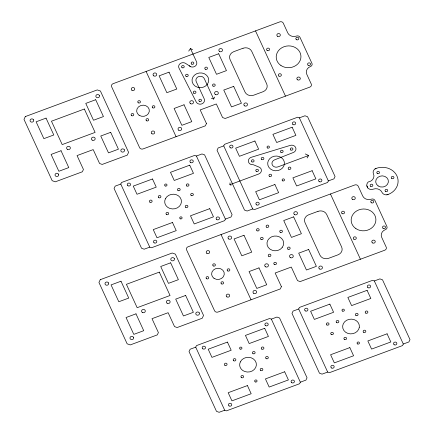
<?xml version="1.0" encoding="UTF-8"?>
<svg xmlns="http://www.w3.org/2000/svg" width="434" height="434" viewBox="0 0 434 434"><rect width="100%" height="100%" fill="white"/><g stroke="black" fill="none" stroke-linecap="round" stroke-linejoin="round"><path stroke-width="0.65" d="M231.11 185.226L229.922 184.678L230.025 182.866M211.396 98.252L213.674 99.066L214.64 97.048M120.771 184.059L121.515 182.513L194.676 155.394L196.418 156.018L202.005 153.951L204.615 154.889L232.098 214.694L230.986 217.016L225.398 219.089L224.655 220.635L151.493 247.754L149.752 247.13L144.164 249.197L141.555 248.259L114.071 188.454L115.189 186.132L120.771 184.059L149.752 247.13M223.732 145.895L224.476 144.348L297.637 117.223L299.379 117.853L304.966 115.78L307.576 116.724L335.059 176.524L333.947 178.846L328.359 180.918L327.616 182.464L254.454 209.589L252.713 208.96L247.13 211.032L244.516 210.089L217.038 150.283L218.15 147.967L223.732 145.895L252.713 208.96M195.718 347.162L196.461 345.616L269.623 318.496L271.364 319.12L276.952 317.053L279.561 317.992L307.044 377.797L305.932 380.119L300.344 382.186L299.601 383.737L226.439 410.857L224.698 410.228L219.116 412.3L216.501 411.361L189.023 351.556L190.135 349.234L195.718 347.162L224.698 410.228M298.684 308.997L299.422 307.446L372.589 280.326L374.33 280.955L379.913 278.883L382.522 279.827L410.005 339.627L408.893 341.949L403.305 344.021L402.568 345.567L329.401 372.687L327.665 372.063L322.077 374.13L319.467 373.191L291.984 313.386L293.096 311.064L298.684 308.997L327.665 372.063M307.142 157.96L308.639 155.497L305.303 153.956M188.709 51.093L190.461 48.548L192.566 49.66M375.014 168.951L376.056 168.419A16.063 14.159 -4 0 1 396.947 175.944A16.063 14.159 -4 0 1 388.05 194.513L386.862 194.801A4.665 4.112 -4 0 1 381.969 192.295A6.694 5.897 -4 0 0 373.262 189.159A4.665 4.112 -4 0 1 367.761 187.917L366.801 185.687A5.317 4.687 -4 0 1 368.26 181.965A6.694 5.897 -4 0 0 373.419 173.703A4.671 4.118 -4 0 1 375.014 168.951L376.056 168.419M229.922 184.678L258.718 174.007A4.351 3.835 -4 0 0 259.776 167.41L253.217 164.687A4.351 3.835 -4 0 1 248.481 161.909A4.351 3.835 -4 0 1 251.069 157.352L289.993 145.466A4.351 3.835 -4 0 1 295.652 147.506A4.351 3.835 -4 0 1 293.243 152.535L274.673 159.821A4.351 3.835 -4 0 0 272.259 164.849A4.351 3.835 -4 0 0 277.917 166.889L308.639 155.497M386.862 194.801L388.05 194.513M190.461 48.548L196.51 61.709A4.351 3.835 -4 0 1 195.517 65.897A4.351 3.835 -4 0 1 190.77 66.76L189.202 65.746M190.77 66.76L185.671 63.451A4.351 3.835 -4 0 0 180.376 63.489A4.351 3.835 -4 0 0 178.954 68.008L196.146 101.854A4.351 3.835 -4 0 0 201.805 103.889A4.351 3.835 -4 0 0 204.213 98.86L196.217 81.614A4.351 3.835 -4 0 1 198.626 76.585A4.351 3.835 -4 0 1 204.284 78.625L213.674 99.066M367.761 187.917L366.822 185.844M299.379 117.853L328.359 180.918M374.33 280.955L403.305 344.021M255.507 30.89L285.485 96.131M330.453 193.993L360.432 259.234M196.418 156.018L225.398 219.089M271.364 319.12L300.344 382.186M146.101 71.447L176.079 136.688M221.047 234.55L251.026 299.791M165.392 198.805L164.806 200.665A8.365 7.373 -4 0 0 167.925 207.463L169.808 208.412A8.365 7.373 -4 0 0 180.777 204.343A8.365 7.373 -4 0 0 176.361 194.736A8.365 7.373 -4 0 0 165.392 198.805M284.33 164.312L283.744 166.179A8.365 7.373 -4 0 1 272.769 170.247A8.365 7.373 -4 0 1 268.353 160.634A8.365 7.373 -4 0 1 279.322 156.566L281.205 157.52A8.365 7.373 -4 0 1 284.33 164.312M240.338 361.902L239.752 363.768A8.365 7.373 -4 0 0 242.877 370.565L244.754 371.515A8.365 7.373 -4 0 0 255.724 367.446A8.365 7.373 -4 0 0 251.308 357.838A8.365 7.373 -4 0 0 240.338 361.902M359.276 327.415L358.69 329.281A8.365 7.373 -4 0 1 347.715 333.345A8.365 7.373 -4 0 1 343.299 323.737A8.365 7.373 -4 0 1 354.274 319.668L356.151 320.618A8.365 7.373 -4 0 1 359.276 327.415M25.302 116.583L23.995 119.361L52.183 180.707L55.308 181.813L82.33 171.799L83.442 169.477L77.057 155.578L93.196 149.6L99.581 163.493L102.191 164.432L127.265 155.139L128.589 152.334L100.422 91.026L97.259 89.909L25.302 116.583M100.254 279.686L98.941 282.458L127.135 343.809L130.254 344.916L157.282 334.896L158.394 332.574L152.008 318.681L168.142 312.697L174.528 326.596L177.137 327.534L202.211 318.241L203.535 315.431L175.369 254.129L172.206 253.011L100.254 279.686M206.448 123.522L205.336 125.844L143.095 148.916A2.68 2.36 -4 0 1 139.612 147.663L111.636 86.767A2.68 2.36 -4 0 1 113.117 83.675L279.8 21.884A2.68 2.36 -4 0 1 283.277 23.143L287.775 32.93A6.694 5.897 -4 0 0 296.482 36.065A2.68 2.36 -4 0 1 299.965 37.319L311.954 63.413A2.68 2.36 -4 0 1 310.473 66.51A6.694 5.897 -4 0 0 306.762 74.247L311.259 84.033A2.68 2.36 -4 0 1 309.778 87.125L225.197 118.482L222.582 117.538L216.338 103.948L200.204 109.932L206.448 123.522M281.395 286.624L280.283 288.946L218.042 312.019A2.68 2.36 -4 0 1 214.564 310.76L186.582 249.87A2.68 2.36 -4 0 1 188.063 246.778L354.746 184.987A2.68 2.36 -4 0 1 358.229 186.24L362.726 196.027A6.694 5.897 -4 0 0 371.428 199.163A2.68 2.36 -4 0 1 374.911 200.421L386.9 226.515A2.68 2.36 -4 0 1 385.419 229.613A6.694 5.897 -4 0 0 381.708 237.349L386.206 247.136A2.68 2.36 -4 0 1 384.725 250.228L300.144 281.585L297.529 280.641L291.285 267.051L275.151 273.029L281.395 286.624M207.24 84.386L205.77 85.834A8.365 7.373 -4 0 1 199.673 87.641L197.541 87.261A8.365 7.373 -4 0 1 192.788 77.301A8.365 7.373 -4 0 1 204.533 73.813A8.365 7.373 -4 0 1 207.24 84.386M282.187 247.488L280.722 248.932A8.365 7.373 -4 0 1 274.619 250.743L272.487 250.364A8.365 7.373 -4 0 1 267.735 240.398A8.365 7.373 -4 0 1 279.485 236.915A8.365 7.373 -4 0 1 282.187 247.488M169.048 72.169L159.121 75.847L166.862 92.702L176.795 89.019L169.048 72.169M218.698 53.762L208.77 57.445L216.512 74.295L226.445 70.617L218.698 53.762M46.047 118.119L36.114 121.802L43.861 138.658L53.789 134.974L46.047 118.119M95.697 99.717L85.764 103.395L93.511 120.251L103.438 116.567L95.697 99.717M243.035 48.239L233.725 51.689A6.694 5.897 -4 0 0 230.02 59.425L245.009 92.046A6.694 5.897 -4 0 0 253.711 95.187L263.02 91.731A6.694 5.897 -4 0 0 266.731 83.995L251.742 51.375A6.694 5.897 -4 0 0 243.035 48.239M84.353 109.021L51.462 121.216L62.203 144.593L95.1 132.403L84.353 109.021M184.038 104.789L174.11 108.467L181.851 125.323L191.785 121.639L184.038 104.789M233.687 86.382L223.76 90.066L231.501 106.916L241.434 103.238L233.687 86.382M61.037 150.739L51.103 154.423L58.85 171.273L68.778 167.595L61.037 150.739M110.686 132.337L100.753 136.016L108.5 152.871L118.428 149.188L110.686 132.337M152.491 178.982L133.254 186.115L137.003 194.269L156.24 187.141L152.491 178.982M189.734 165.18L170.491 172.314L174.24 180.468L193.477 173.334L189.734 165.18M254.904 141.017L235.667 148.151L239.416 156.305L258.653 149.177L254.904 141.017M292.147 127.216L272.905 134.35L276.653 142.504L295.89 135.37L292.147 127.216M172.477 222.479L153.24 229.608L156.989 237.767L176.226 230.633L172.477 222.479M209.72 208.673L190.477 215.806L194.226 223.96L213.463 216.826L209.72 208.673M274.896 184.515L255.653 191.644L259.402 199.803L278.639 192.669L274.896 184.515M312.133 170.708L292.89 177.842L296.639 185.996L315.876 178.862L312.133 170.708M243.995 235.271L234.067 238.95L241.809 255.805L251.742 252.121L243.995 235.271M293.644 216.864L283.717 220.543L291.458 237.398L301.391 233.72L293.644 216.864M120.994 281.221L111.061 284.905L118.807 301.755L128.735 298.077L120.994 281.221M170.643 262.814L160.71 266.498L168.457 283.353L178.385 279.67L170.643 262.814M317.981 211.342L308.672 214.792A6.694 5.897 -4 0 0 304.966 222.528L319.956 255.149A6.694 5.897 -4 0 0 328.663 258.284L337.972 254.834A6.694 5.897 -4 0 0 341.677 247.098L326.688 214.477A6.694 5.897 -4 0 0 317.981 211.342M159.305 272.123L126.408 284.319L137.155 307.695L170.047 295.5L159.305 272.123M258.984 267.887L249.056 271.57L256.798 288.426L266.731 284.742L258.984 267.887M308.634 249.485L298.706 253.163L306.453 270.019L316.381 266.335L308.634 249.485M135.983 313.842L126.05 317.525L133.797 334.375L143.725 330.697L135.983 313.842M185.633 295.435L175.705 299.118L183.446 315.974L193.38 312.29L185.633 295.435M227.443 342.084L208.201 349.218L211.949 357.372L231.186 350.238L227.443 342.084M264.68 328.283L245.438 335.411L249.187 343.571L268.429 336.437L264.68 328.283M329.856 304.12L310.614 311.254L314.362 319.408L333.6 312.274L329.856 304.12M367.093 290.319L347.851 297.447L351.6 305.607L370.842 298.473L367.093 290.319M247.429 385.576L228.186 392.71L231.935 400.864L251.172 393.736L247.429 385.576M284.666 371.775L265.424 378.909L269.172 387.063L288.415 379.929L284.666 371.775M349.842 347.612L330.599 354.746L334.348 362.9L353.585 355.771L349.842 347.612M387.079 333.811L367.837 340.945L371.585 349.099L390.828 341.965L387.079 333.811M99.381 95.485L99.147 95.122A1.839 1.622 -4 0 0 95.849 96.343L95.968 96.749A1.839 1.622 -4 0 0 98.361 97.612A1.839 1.622 -4 0 0 99.381 95.485M124.363 149.855L124.129 149.486A1.839 1.622 -4 0 0 120.831 150.712L120.95 151.119A1.839 1.622 -4 0 0 123.343 151.981A1.839 1.622 -4 0 0 124.363 149.855M174.327 258.588L174.094 258.219A1.839 1.622 -4 0 0 170.795 259.445L170.915 259.852A1.839 1.622 -4 0 0 173.307 260.715A1.839 1.622 -4 0 0 174.327 258.588M199.309 312.952L199.076 312.589A1.839 1.622 -4 0 0 195.777 313.809L195.897 314.221A1.839 1.622 -4 0 0 198.289 315.084A1.839 1.622 -4 0 0 199.309 312.952M33.592 119.871L33.358 119.507A1.839 1.622 -4 0 0 30.06 120.728L30.179 121.14A1.839 1.622 -4 0 0 32.577 121.997A1.839 1.622 -4 0 0 33.592 119.871M58.579 174.24L58.34 173.877A1.839 1.622 -4 0 0 55.042 175.097L55.161 175.504A1.839 1.622 -4 0 0 57.559 176.367A1.839 1.622 -4 0 0 58.579 174.24M108.543 282.973L108.305 282.61A1.839 1.622 -4 0 0 105.006 283.831L105.126 284.237A1.839 1.622 -4 0 0 107.523 285.1A1.839 1.622 -4 0 0 108.543 282.973M133.526 337.343L133.287 336.974A1.839 1.622 -4 0 0 129.988 338.2L130.113 338.607A1.839 1.622 -4 0 0 132.506 339.469A1.839 1.622 -4 0 0 133.526 337.343M342.562 311.113A1.204 1.063 -4 0 0 344.379 310.185A1.204 1.063 -4 0 0 342.583 309.274A1.204 1.063 -4 0 0 342.562 311.113M357.703 343.978A1.204 1.063 -4 0 0 359.466 342.974A1.204 1.063 -4 0 0 357.627 342.138A1.204 1.063 -4 0 0 357.703 343.978M367.913 287.628A1.671 1.476 -4 0 0 370.603 286.63A1.671 1.476 -4 0 0 368.32 285.089A1.671 1.476 -4 0 0 367.913 287.628M305.232 310.863A1.671 1.476 -4 0 0 307.918 309.865A1.671 1.476 -4 0 0 305.639 308.324A1.671 1.476 -4 0 0 305.232 310.863M394.148 344.71A1.671 1.476 -4 0 0 396.833 343.717A1.671 1.476 -4 0 0 394.555 342.176A1.671 1.476 -4 0 0 394.148 344.71M331.462 367.951A1.671 1.476 -4 0 0 334.153 366.952A1.671 1.476 -4 0 0 331.869 365.412A1.671 1.476 -4 0 0 331.462 367.951M363.714 332.341A1.34 1.177 -4 0 0 365.819 331.457A1.34 1.177 -4 0 0 363.931 330.307A1.34 1.177 -4 0 0 363.714 332.341M344.422 339.442A1.34 1.177 -4 0 0 346.571 338.645A1.34 1.177 -4 0 0 344.748 337.413A1.34 1.177 -4 0 0 344.422 339.442M336.675 322.587A1.34 1.177 -4 0 0 338.829 321.795A1.34 1.177 -4 0 0 337.001 320.558A1.34 1.177 -4 0 0 336.675 322.587M355.918 315.458A1.34 1.177 -4 0 0 358.066 314.661A1.34 1.177 -4 0 0 356.243 313.429A1.34 1.177 -4 0 0 355.918 315.458M365.726 313.093A1.34 1.177 -4 0 0 367.875 312.296A1.34 1.177 -4 0 0 366.052 311.064A1.34 1.177 -4 0 0 365.726 313.093M326.867 324.952A1.34 1.177 -4 0 0 329.021 324.155A1.34 1.177 -4 0 0 327.193 322.923A1.34 1.177 -4 0 0 326.867 324.952M331.24 334.468A1.34 1.177 -4 0 0 333.388 333.67A1.34 1.177 -4 0 0 331.565 332.439A1.34 1.177 -4 0 0 331.24 334.468M226.868 296.845A1.741 1.535 -4 0 0 229.662 295.809A1.741 1.535 -4 0 0 227.291 294.209A1.741 1.535 -4 0 0 226.868 296.845M206.882 253.353A1.741 1.535 -4 0 0 209.676 252.317A1.741 1.535 -4 0 0 207.306 250.716A1.741 1.535 -4 0 0 206.882 253.353M227.676 270.908A1.34 1.177 -4 0 0 229.825 270.111A1.34 1.177 -4 0 0 228.002 268.874A1.34 1.177 -4 0 0 227.676 270.908M206.573 278.726A1.34 1.177 -4 0 0 208.721 277.934A1.34 1.177 -4 0 0 206.899 276.697A1.34 1.177 -4 0 0 206.573 278.726M214.033 278.351A6.358 5.604 -4 0 0 224.242 274.565A6.358 5.604 -4 0 0 215.579 268.711A6.358 5.604 -4 0 0 214.033 278.351M221.459 283.852A1.34 1.177 -4 0 0 223.613 283.055A1.34 1.177 -4 0 0 221.785 281.823A1.34 1.177 -4 0 0 221.459 283.852M213.219 265.912A1.34 1.177 -4 0 0 215.367 265.114A1.34 1.177 -4 0 0 213.544 263.883A1.34 1.177 -4 0 0 213.219 265.912M352.462 199.385A1.741 1.535 -4 0 0 355.256 198.349A1.741 1.535 -4 0 0 352.885 196.748A1.741 1.535 -4 0 0 352.462 199.385M355.896 228.626A12.385 10.915 -4 0 0 375.784 221.253A12.385 10.915 -4 0 0 358.907 209.85A12.385 10.915 -4 0 0 355.896 228.626M342.101 213.582A1.508 1.329 -4 0 0 344.52 212.687A1.508 1.329 -4 0 0 342.469 211.298A1.508 1.329 -4 0 0 342.101 213.582M371.33 202.749A1.508 1.329 -4 0 0 373.75 201.853A1.508 1.329 -4 0 0 371.699 200.465A1.508 1.329 -4 0 0 371.33 202.749M383.097 228.355A1.508 1.329 -4 0 0 385.517 227.459A1.508 1.329 -4 0 0 383.466 226.071A1.508 1.329 -4 0 0 383.097 228.355M353.867 239.188A1.508 1.329 -4 0 0 356.287 238.293A1.508 1.329 -4 0 0 354.236 236.91A1.508 1.329 -4 0 0 353.867 239.188M372.448 242.883A1.741 1.535 -4 0 0 375.242 241.846A1.741 1.535 -4 0 0 372.871 240.241A1.741 1.535 -4 0 0 372.448 242.883M319.473 268.928A1.839 1.622 -4 0 0 322.429 267.832A1.839 1.622 -4 0 0 319.923 266.14A1.839 1.622 -4 0 0 319.473 268.928M228.702 238.95A1.839 1.622 -4 0 0 231.658 237.854A1.839 1.622 -4 0 0 229.152 236.161A1.839 1.622 -4 0 0 228.702 238.95M294.491 214.564A1.839 1.622 -4 0 0 297.447 213.468A1.839 1.622 -4 0 0 294.936 211.77A1.839 1.622 -4 0 0 294.491 214.564M253.684 293.319A1.839 1.622 -4 0 0 256.64 292.223A1.839 1.622 -4 0 0 254.134 290.525A1.839 1.622 -4 0 0 253.684 293.319M287.992 249.181A1.34 1.177 -4 0 0 290.14 248.384A1.34 1.177 -4 0 0 288.317 247.152A1.34 1.177 -4 0 0 287.992 249.181M280.245 232.331A1.34 1.177 -4 0 0 282.398 231.534A1.34 1.177 -4 0 0 280.57 230.302A1.34 1.177 -4 0 0 280.245 232.331M261.122 239.53A1.34 1.177 -4 0 0 263.172 238.543A1.34 1.177 -4 0 0 261.208 237.485A1.34 1.177 -4 0 0 261.122 239.53M268.749 256.315A1.34 1.177 -4 0 0 270.903 255.517A1.34 1.177 -4 0 0 269.075 254.286A1.34 1.177 -4 0 0 268.749 256.315M257.009 230.763A1.34 1.177 -4 0 0 259.158 229.966A1.34 1.177 -4 0 0 257.335 228.734A1.34 1.177 -4 0 0 257.009 230.763M266.628 227.199A1.34 1.177 -4 0 0 268.782 226.402A1.34 1.177 -4 0 0 266.953 225.165A1.34 1.177 -4 0 0 266.628 227.199M274.299 264.436A1.34 1.177 -4 0 0 276.453 263.644A1.34 1.177 -4 0 0 274.624 262.407A1.34 1.177 -4 0 0 274.299 264.436M265.418 266.753A1.872 1.649 -4 0 0 268.429 265.635A1.872 1.649 -4 0 0 265.874 263.91A1.872 1.649 -4 0 0 265.418 266.753M290.259 257.563A1.872 1.649 -4 0 0 293.254 256.413A1.872 1.649 -4 0 0 290.677 254.715A1.872 1.649 -4 0 0 290.259 257.563M391.777 178.499A1.34 1.177 -4 0 0 393.931 177.701A1.34 1.177 -4 0 0 392.103 176.47A1.34 1.177 -4 0 0 391.777 178.499M370.679 186.322A1.34 1.177 -4 0 0 372.828 185.524A1.34 1.177 -4 0 0 371.005 184.287A1.34 1.177 -4 0 0 370.679 186.322M378.133 185.942A6.358 5.604 -4 0 0 388.349 182.155A6.358 5.604 -4 0 0 379.679 176.302A6.358 5.604 -4 0 0 378.133 185.942M385.566 191.443A1.34 1.177 -4 0 0 387.714 190.645A1.34 1.177 -4 0 0 385.891 189.414A1.34 1.177 -4 0 0 385.566 191.443M377.32 173.502A1.34 1.177 -4 0 0 379.473 172.705A1.34 1.177 -4 0 0 377.645 171.473A1.34 1.177 -4 0 0 377.32 173.502M252.957 353.623A1.34 1.177 -4 0 0 255.105 352.826A1.34 1.177 -4 0 0 253.282 351.594A1.34 1.177 -4 0 0 252.957 353.623M240.148 349.077A1.204 1.063 -4 0 0 241.966 348.149A1.204 1.063 -4 0 0 240.17 347.238A1.204 1.063 -4 0 0 240.148 349.077M255.273 381.936A1.204 1.063 -4 0 0 257.058 380.949A1.204 1.063 -4 0 0 255.225 380.097A1.204 1.063 -4 0 0 255.273 381.936M265.499 325.592A1.671 1.476 -4 0 0 268.19 324.594A1.671 1.476 -4 0 0 265.906 323.053A1.671 1.476 -4 0 0 265.499 325.592M260.698 370.479A1.34 1.177 -4 0 0 262.847 369.681A1.34 1.177 -4 0 0 261.024 368.45A1.34 1.177 -4 0 0 260.698 370.479M202.819 348.827A1.671 1.476 -4 0 0 205.504 347.829A1.671 1.476 -4 0 0 203.226 346.289A1.671 1.476 -4 0 0 202.819 348.827M241.412 377.575A1.34 1.177 -4 0 0 243.599 376.869A1.34 1.177 -4 0 0 241.846 375.562A1.34 1.177 -4 0 0 241.412 377.575M233.714 360.757A1.34 1.177 -4 0 0 235.863 359.96A1.34 1.177 -4 0 0 234.04 358.728A1.34 1.177 -4 0 0 233.714 360.757M266.134 358.603A1.34 1.177 -4 0 0 268.288 357.806A1.34 1.177 -4 0 0 266.46 356.569A1.34 1.177 -4 0 0 266.134 358.603M261.767 349.088A1.34 1.177 -4 0 0 263.915 348.29A1.34 1.177 -4 0 0 262.093 347.059A1.34 1.177 -4 0 0 261.767 349.088M224.904 365.298A1.34 1.177 -4 0 0 227.058 364.5A1.34 1.177 -4 0 0 225.23 363.263A1.34 1.177 -4 0 0 224.904 365.298M229.049 405.915A1.671 1.476 -4 0 0 231.734 404.917A1.671 1.476 -4 0 0 229.456 403.376A1.671 1.476 -4 0 0 229.049 405.915M291.735 382.674A1.671 1.476 -4 0 0 294.42 381.681A1.671 1.476 -4 0 0 292.142 380.141A1.671 1.476 -4 0 0 291.735 382.674M167.101 303.198A1.872 1.649 -4 0 0 170.112 302.08A1.872 1.649 -4 0 0 167.557 300.355A1.872 1.649 -4 0 0 167.101 303.198M142.276 312.399A1.872 1.649 -4 0 0 145.287 311.286A1.872 1.649 -4 0 0 142.732 309.561A1.872 1.649 -4 0 0 142.276 312.399M193.803 93.212A1.34 1.177 -4 0 0 195.956 92.415A1.34 1.177 -4 0 0 194.128 91.183A1.34 1.177 -4 0 0 193.803 93.212M186.175 76.427A1.34 1.177 -4 0 0 188.22 75.44A1.34 1.177 -4 0 0 186.257 74.382A1.34 1.177 -4 0 0 186.175 76.427M219.544 51.462A1.839 1.622 -4 0 0 222.501 50.366A1.839 1.622 -4 0 0 219.989 48.668A1.839 1.622 -4 0 0 219.544 51.462M205.298 69.228A1.34 1.177 -4 0 0 207.447 68.431A1.34 1.177 -4 0 0 205.624 67.199A1.34 1.177 -4 0 0 205.298 69.228M153.755 75.847A1.839 1.622 -4 0 0 156.712 74.751A1.839 1.622 -4 0 0 154.206 73.058A1.839 1.622 -4 0 0 153.755 75.847M213.045 86.084A1.34 1.177 -4 0 0 215.193 85.286A1.34 1.177 -4 0 0 213.371 84.05A1.34 1.177 -4 0 0 213.045 86.084M244.526 105.825A1.839 1.622 -4 0 0 247.483 104.73A1.839 1.622 -4 0 0 244.971 103.037A1.839 1.622 -4 0 0 244.526 105.825M178.737 130.216A1.839 1.622 -4 0 0 181.694 129.12A1.839 1.622 -4 0 0 179.188 127.422A1.839 1.622 -4 0 0 178.737 130.216M182.063 67.661A1.34 1.177 -4 0 0 184.211 66.863A1.34 1.177 -4 0 0 182.388 65.632A1.34 1.177 -4 0 0 182.063 67.661M191.682 64.096A1.34 1.177 -4 0 0 193.83 63.299A1.34 1.177 -4 0 0 192.007 62.067A1.34 1.177 -4 0 0 191.682 64.096M199.352 101.339A1.34 1.177 -4 0 0 201.501 100.542A1.34 1.177 -4 0 0 199.678 99.31A1.34 1.177 -4 0 0 199.352 101.339M190.472 103.65A1.872 1.649 -4 0 0 193.477 102.532A1.872 1.649 -4 0 0 190.927 100.807A1.872 1.649 -4 0 0 190.472 103.65M215.313 94.46A1.872 1.649 -4 0 0 218.307 93.31A1.872 1.649 -4 0 0 215.731 91.612A1.872 1.649 -4 0 0 215.313 94.46M151.922 133.743A1.741 1.535 -4 0 0 154.716 132.706A1.741 1.535 -4 0 0 152.345 131.106A1.741 1.535 -4 0 0 151.922 133.743M131.936 90.25A1.741 1.535 -4 0 0 134.73 89.214A1.741 1.535 -4 0 0 132.359 87.614A1.741 1.535 -4 0 0 131.936 90.25M152.73 107.806A1.34 1.177 -4 0 0 154.878 107.008A1.34 1.177 -4 0 0 153.056 105.777A1.34 1.177 -4 0 0 152.73 107.806M131.627 115.628A1.34 1.177 -4 0 0 133.775 114.831A1.34 1.177 -4 0 0 131.952 113.6A1.34 1.177 -4 0 0 131.627 115.628M139.081 115.249A6.358 5.604 -4 0 0 149.296 111.462A6.358 5.604 -4 0 0 140.627 105.608A6.358 5.604 -4 0 0 139.081 115.249M146.513 120.75A1.34 1.177 -4 0 0 148.661 119.952A1.34 1.177 -4 0 0 146.838 118.721A1.34 1.177 -4 0 0 146.513 120.75M138.267 102.809A1.34 1.177 -4 0 0 140.421 102.012A1.34 1.177 -4 0 0 138.592 100.78A1.34 1.177 -4 0 0 138.267 102.809M297.502 79.78A1.741 1.535 -4 0 0 300.295 78.744A1.741 1.535 -4 0 0 297.925 77.143A1.741 1.535 -4 0 0 297.502 79.78M278.921 76.091A1.508 1.329 -4 0 0 281.341 75.191A1.508 1.329 -4 0 0 279.284 73.807A1.508 1.329 -4 0 0 278.921 76.091M308.151 65.252A1.508 1.329 -4 0 0 310.57 64.357A1.508 1.329 -4 0 0 308.52 62.968A1.508 1.329 -4 0 0 308.151 65.252M296.384 39.646A1.508 1.329 -4 0 0 298.804 38.751A1.508 1.329 -4 0 0 296.753 37.362A1.508 1.329 -4 0 0 296.384 39.646M267.154 50.48A1.508 1.329 -4 0 0 269.574 49.584A1.508 1.329 -4 0 0 267.518 48.201A1.508 1.329 -4 0 0 267.154 50.48M280.95 65.523A12.385 10.915 -4 0 0 300.833 58.151A12.385 10.915 -4 0 0 283.961 46.747A12.385 10.915 -4 0 0 280.95 65.523M277.516 36.288A1.741 1.535 -4 0 0 280.31 35.252A1.741 1.535 -4 0 0 277.939 33.646A1.741 1.535 -4 0 0 277.516 36.288M92.154 140.095A1.872 1.649 -4 0 0 95.16 138.978A1.872 1.649 -4 0 0 92.61 137.252A1.872 1.649 -4 0 0 92.154 140.095M67.324 149.296A1.872 1.649 -4 0 0 70.335 148.184A1.872 1.649 -4 0 0 67.78 146.459A1.872 1.649 -4 0 0 67.324 149.296M180.327 218.834A1.204 1.063 -4 0 0 182.106 217.846A1.204 1.063 -4 0 0 180.278 216.995A1.204 1.063 -4 0 0 180.327 218.834M127.873 185.725A1.671 1.476 -4 0 0 130.558 184.727A1.671 1.476 -4 0 0 128.28 183.186A1.671 1.476 -4 0 0 127.873 185.725M154.103 242.812A1.671 1.476 -4 0 0 156.788 241.814A1.671 1.476 -4 0 0 154.509 240.273A1.671 1.476 -4 0 0 154.103 242.812M191.188 195.501A1.34 1.177 -4 0 0 193.336 194.703A1.34 1.177 -4 0 0 191.513 193.472A1.34 1.177 -4 0 0 191.188 195.501M186.815 185.985A1.34 1.177 -4 0 0 188.969 185.188A1.34 1.177 -4 0 0 187.141 183.956A1.34 1.177 -4 0 0 186.815 185.985M190.553 162.49A1.671 1.476 -4 0 0 193.244 161.491A1.671 1.476 -4 0 0 190.96 159.951A1.671 1.476 -4 0 0 190.553 162.49M149.958 202.195A1.34 1.177 -4 0 0 152.106 201.398A1.34 1.177 -4 0 0 150.283 200.166A1.34 1.177 -4 0 0 149.958 202.195M178.005 190.521A1.34 1.177 -4 0 0 180.159 189.729A1.34 1.177 -4 0 0 178.331 188.492A1.34 1.177 -4 0 0 178.005 190.521M165.202 185.98A1.204 1.063 -4 0 0 167.019 185.047A1.204 1.063 -4 0 0 165.224 184.135A1.204 1.063 -4 0 0 165.202 185.98M216.783 219.577A1.671 1.476 -4 0 0 219.474 218.579A1.671 1.476 -4 0 0 217.19 217.038A1.671 1.476 -4 0 0 216.783 219.577M261.729 159.49A1.34 1.177 -4 0 0 263.877 158.692A1.34 1.177 -4 0 0 262.055 157.455A1.34 1.177 -4 0 0 261.729 159.49M280.972 152.356A1.34 1.177 -4 0 0 283.12 151.558A1.34 1.177 -4 0 0 281.297 150.327A1.34 1.177 -4 0 0 280.972 152.356M290.78 149.99A1.34 1.177 -4 0 0 292.928 149.193A1.34 1.177 -4 0 0 291.106 147.961A1.34 1.177 -4 0 0 290.78 149.99M251.921 161.849A1.34 1.177 -4 0 0 254.069 161.052A1.34 1.177 -4 0 0 252.246 159.821A1.34 1.177 -4 0 0 251.921 161.849M256.293 171.365A1.34 1.177 -4 0 0 258.442 170.567A1.34 1.177 -4 0 0 256.619 169.336A1.34 1.177 -4 0 0 256.293 171.365M267.615 148.016A1.204 1.063 -4 0 0 269.433 147.083A1.204 1.063 -4 0 0 267.637 146.171A1.204 1.063 -4 0 0 267.615 148.016M282.751 180.875A1.204 1.063 -4 0 0 284.52 179.871A1.204 1.063 -4 0 0 282.68 179.036A1.204 1.063 -4 0 0 282.751 180.875M292.966 124.525A1.671 1.476 -4 0 0 295.657 123.527A1.671 1.476 -4 0 0 293.373 121.987A1.671 1.476 -4 0 0 292.966 124.525M230.286 147.761A1.671 1.476 -4 0 0 232.971 146.763A1.671 1.476 -4 0 0 230.693 145.222A1.671 1.476 -4 0 0 230.286 147.761M319.202 181.613A1.671 1.476 -4 0 0 321.887 180.615A1.671 1.476 -4 0 0 319.608 179.074A1.671 1.476 -4 0 0 319.202 181.613M256.516 204.848A1.671 1.476 -4 0 0 259.201 203.85A1.671 1.476 -4 0 0 256.923 202.309A1.671 1.476 -4 0 0 256.516 204.848M288.767 169.244A1.34 1.177 -4 0 0 290.872 168.359A1.34 1.177 -4 0 0 288.984 167.204A1.34 1.177 -4 0 0 288.767 169.244M269.476 176.34A1.34 1.177 -4 0 0 271.624 175.542A1.34 1.177 -4 0 0 269.802 174.311A1.34 1.177 -4 0 0 269.476 176.34M185.752 207.376A1.34 1.177 -4 0 0 187.9 206.579A1.34 1.177 -4 0 0 186.077 205.347A1.34 1.177 -4 0 0 185.752 207.376M166.466 214.477A1.34 1.177 -4 0 0 168.652 213.767A1.34 1.177 -4 0 0 166.895 212.459A1.34 1.177 -4 0 0 166.466 214.477M158.768 197.654A1.34 1.177 -4 0 0 160.916 196.857A1.34 1.177 -4 0 0 159.094 195.626A1.34 1.177 -4 0 0 158.768 197.654"/></g></svg>
